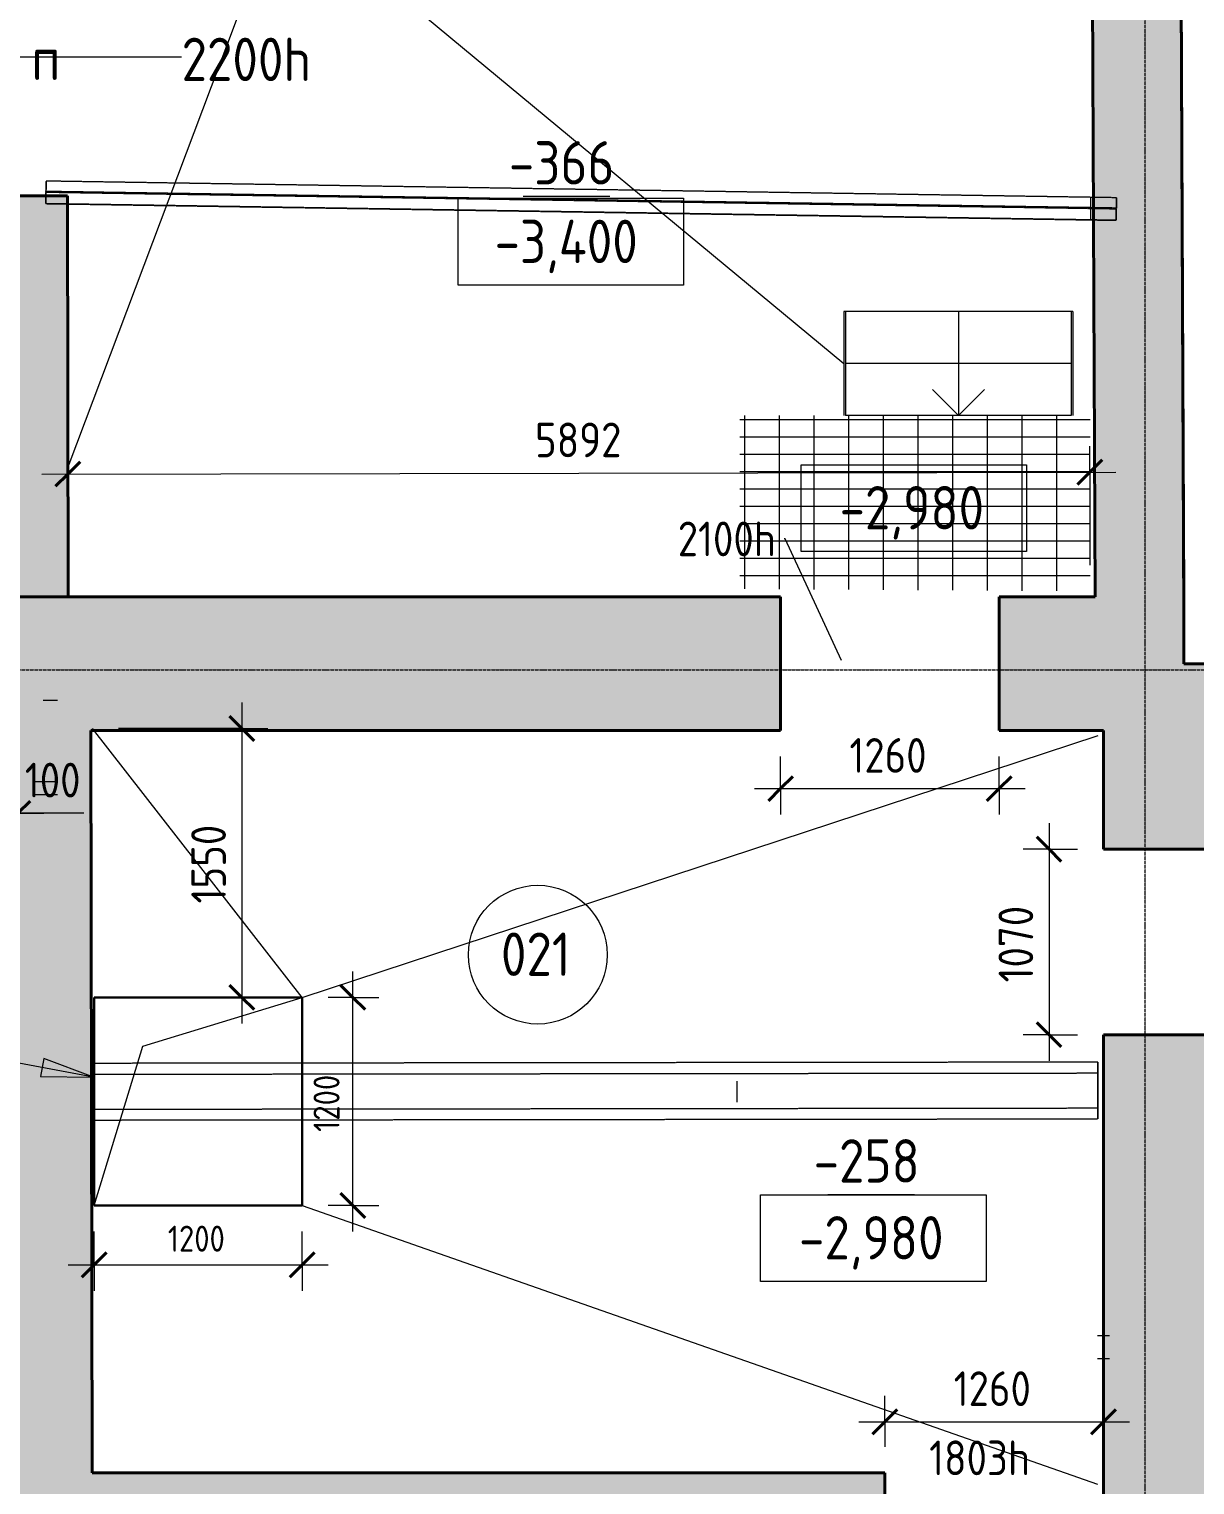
# Model space of a CAD drawing. Header units: millimetres. Extents: x -11886 to 71589, y -4690 to 48120.
# Drawn here: x 49475 to 56196, y 15858 to 24251 of the extents above; entities that cross this region are included whole.
import ezdxf

# ---------------------------------------------------------------- set-up
doc = ezdxf.new("R2010")
doc.units = ezdxf.units.MM
doc.linetypes.add('ADSK_Линия сетки', pattern=[25, 20, -2.5, 0, -2.5])
doc.linetypes.add('ADSK_Сверху', pattern=[4.5, 3, -1.5])
for name, color, linetype, lineweight in [('Аннотация', 7, 'Continuous', 20), ('Каркас', 7, 'Continuous', 18), ('Лестницы', 7, 'Continuous', 18), ('Марки', 7, 'Continuous', 20), ('Марки дверей', 7, 'Continuous', 20), ('Марки помещений', 7, 'Continuous', 20), ('Оси', 7, 'Continuous', 9), ('Отметки', 7, 'Continuous', 9), ('Перекрытие штриховка', 7, 'Continuous', 18), ('Размеры', 7, 'Continuous', 9), ('Размеры-100', 7, 'Continuous', 9), ('Стены внутренние', 250, 'Continuous', 18), ('Стены наружные', 250, 'Continuous', 18), ('Стрелки вверх', 7, 'Continuous', 18)]:
    doc.layers.add(name, color=color, linetype=linetype, lineweight=lineweight)
doc.layers.add('Линии', color=7, linetype='Continuous', lineweight=9, true_color=0x00a600)
doc.styles.add('GOST Common_1', font='GOST_Common.ttf', dxfattribs={"width": 0.9, "height": 250})
doc.styles.add('GOST Common_2', font='GOST_Common.ttf', dxfattribs={"width": 0.9, "height": 200})
doc.styles.add('GOST Common_3', font='GOST_Common.ttf', dxfattribs={"width": 0.9, "height": 150})
doc.dimstyles.new('ADSK_Основной_1_5_мм_Синий', dxfattribs={"dimscale": 304.8, "dimtxt": 150.857249, "dimasz": 0.463911, "dimexe": 0.492126, "dimexo": 0.492126, "dimgap": 0.098425, "dimtad": 1, "dimdec": 0, "dimdsep": 46, "dimtxsty": 'GOST Common_3', "dimblk1": 'OBLIQUE', "dimblk2": 'OBLIQUE', "dimsah": 1, "dimcen": 0.09, "dimdle": 0.492126, "dimazin": 2, "dimtfac": 1, "dimtdec": 4, "dimtix": 1, "dimtmove": 0, "dimatfit": 3, "dimfxl": 1, "dimtvp": 1, "dimtolj": 1, "dimtzin": 0, "dimlwd": 20, "dimlwe": 20, "dimarcsym": 2})
doc.dimstyles.new('ADSK_Основной_2_мм_Округление_до_1_мм', dxfattribs={"dimscale": 304.8, "dimtxt": 201.142999, "dimasz": 0.463911, "dimexe": 0.492126, "dimexo": 0.492126, "dimgap": 0.098425, "dimtad": 1, "dimdec": 0, "dimdsep": 46, "dimtxsty": 'GOST Common_2', "dimblk1": 'OBLIQUE', "dimblk2": 'OBLIQUE', "dimsah": 1, "dimcen": 0.09, "dimdle": 0.492126, "dimazin": 2, "dimtfac": 1, "dimtdec": 4, "dimtix": 1, "dimtmove": 0, "dimatfit": 3, "dimfxl": 1, "dimtvp": 1, "dimtolj": 1, "dimtzin": 0, "dimlwd": 20, "dimlwe": 20, "dimarcsym": 2})
doc.dimstyles.new('ADSK_Основной_2_мм_Округление_до_1_мм_1', dxfattribs={"dimscale": 304.8, "dimtxt": 201.142999, "dimasz": 0.463911, "dimexe": 0.492126, "dimexo": 0.492126, "dimgap": 0.098425, "dimtad": 1, "dimdec": 0, "dimdsep": 46, "dimtxsty": 'GOST Common_2', "dimblk1": 'OBLIQUE', "dimblk2": 'OBLIQUE', "dimsah": 1, "dimcen": 0.09, "dimdle": 0.492126, "dimazin": 2, "dimtfac": 1, "dimtdec": 4, "dimtix": 1, "dimtmove": 1, "dimatfit": 3, "dimfxl": 1, "dimtvp": 1, "dimtolj": 1, "dimtzin": 0, "dimlwd": 20, "dimlwe": 20, "dimarcsym": 2})

# ---------------------------------------------------------------- blocks, each defined once
blk = doc.blocks.new('Типовая двутавровая балка _АСТО 20-93_ Балки - 130х360мм-785438-00 План подвала кладочный')
at = {"layer": 'Каркас', "color": 253, "linetype": 'ADSK_Сверху', "true_color": 0xaaaaaa}
for p, q in [((-3086, 67.5), (-3086, -62.5)), ((-3086, 67.5), (3086, 67.5)), ((3086, -62.5), (3086, 67.5)), ((-3086, -62.5), (3086, -62.5))]:
    blk.add_line(p, q, dxfattribs=at)
at = {"layer": 'Каркас', "color": 253, "linetype": 'ADSK_Сверху', "true_color": 0xb2b2b2}
for p, q in [((-3086, 3), (-3086, 67.5)), ((3086, 67.5), (-3086, 67.5)), ((-3086, 3), (3086, 3)), ((3086, 67.5), (3086, 3)), ((-3086, -62.5), (-3086, -3)), ((-3086, -3), (3086, -3)), ((-3086, -62.5), (3086, -62.5)), ((3086, -3), (3086, -62.5))]:
    blk.add_line(p, q, dxfattribs=at)
blk = doc.blocks.new('Балки подвала - Балки подвала-787291-00 План подвала кладочный')
at = {"layer": 'Каркас', "color": 253, "linetype": 'ADSK_Сверху', "true_color": 0xaaaaaa}
for p, q in [((55636.4, 18295.4), (49844.2, 18288.3)), ((55636.4, 18233), (55636.4, 18295.4)), ((49844.2, 18288.3), (49844.3, 18225.8)), ((49844.3, 18225.8), (55636.4, 18233)), ((49844.3, 18225.8), (49844.5, 18024.1)), ((55636.7, 18031.3), (55636.4, 18233)), ((49844.5, 18024.1), (55636.7, 18031.3)), ((49844.5, 18024.1), (49844.6, 17961.7)), ((49844.6, 17961.7), (55636.8, 17968.8)), ((55636.8, 17968.8), (55636.7, 18031.3))]:
    blk.add_line(p, q, dxfattribs=at)
at = {"layer": 'Каркас', "color": 253, "linetype": 'ADSK_Сверху', "true_color": 0xb2b2b2}
for p, q in [((55636.4, 18295.4), (55636.8, 17968.8)), ((49844.6, 17961.7), (49844.2, 18288.3))]:
    blk.add_line(p, q, dxfattribs=at)
blk = doc.blocks.new('ADSK_Марка_Помещение_ОдноЗначение - Номер-247393-00 План подвала кладочный')
at = {"layer": 'Марки помещений'}
blk.add_circle((0, 0), 4, dxfattribs=at)
blk = doc.blocks.new('Высотные отметки - Рамка-5093-00 План подвала кладочный')
at = {"layer": 'Аннотация'}
for p, q in [((-6.5, 0), (-6.5, 5)), ((-6.5, 5), (6.5, 5)), ((6.5, 5), (6.5, 0)), ((6.5, 0), (-6.5, 0))]:
    blk.add_line(p, q, dxfattribs=at)
blk = doc.blocks.new('ADSK_Марка_Перекрытие - Отметка низа-2041711-00 План подвала кладочный')
at = {"layer": 'Марки'}
blk.add_line((-2.5, 0), (2.5, 0), dxfattribs=at)
blk = doc.blocks.new('DIMBLOCK27-00 План подвала кладочный')
at = {"layer": 'Размеры-100', "lineweight": 20, "transparency": 16777216}
for p, q in [((49309.9, 19730.1), (49309.9, 20072.2)), ((49409.9, 19730.1), (49409.9, 19880.1)), ((49309.9, 19730.1), (49559.9, 19730.1)), ((49309.9, 19730.1), (49309.9, 19580.1)), ((49449.8, 19730.1), (49359.9, 19730.1)), ((49409.9, 19730.1), (49409.9, 19680.1)), ((49790.7, 19730.1), (49449.8, 19730.1))]:
    blk.add_line(p, q, dxfattribs=at)
at = {"layer": 'Размеры-100', "lineweight": 40, "transparency": 16777216}
for p, q in [((49309.9, 19730.1), (49239.2, 19659.4)), ((49309.9, 19730.1), (49380.6, 19800.8)), ((49409.9, 19730.1), (49339.2, 19659.4)), ((49409.9, 19730.1), (49480.6, 19800.8))]:
    blk.add_line(p, q, dxfattribs=at)
at = {"layer": 'Размеры-100', "color": 0, "lineweight": 20, "transparency": 16777216, "insert": (49449.8, 20021.5), "char_height": 200, "width": 409.104, "attachment_point": 1, "line_spacing_factor": 1.022761, "style": 'GOST Common_2'}
blk.add_mtext('100', dxfattribs=at)
blk = doc.blocks.new('_Oblique')
at = {"color": 0, "linetype": 'ByBlock', "lineweight": -2}
blk.add_line((-0.5, -0.5), (0.5, 0.5), dxfattribs=at)
blk = doc.blocks.new('DIMBLOCK34-00 План подвала кладочный')
at = {"layer": 'Размеры-100', "lineweight": 20, "transparency": 16777216}
for p, q in [((51340.4, 17318.7), (51340.4, 18818.7)), ((51340.4, 18668.7), (51199.3, 18668.7)), ((51340.4, 18668.7), (51490.4, 18668.7)), ((51340.4, 17468.7), (51199.3, 17468.7)), ((51340.4, 17468.7), (51490.4, 17468.7))]:
    blk.add_line(p, q, dxfattribs=at)
at = {"layer": 'Размеры-100', "lineweight": 40, "transparency": 16777216}
for p, q in [((51340.4, 18668.7), (51269.7, 18739.4)), ((51340.4, 18668.7), (51411.1, 18598)), ((51340.4, 17468.7), (51269.7, 17539.4)), ((51340.4, 17468.7), (51411.1, 17398))]:
    blk.add_line(p, q, dxfattribs=at)
at = {"layer": 'Размеры-100', "color": 0, "lineweight": 20, "transparency": 16777216, "insert": (51114.4, 17893.6), "char_height": 150, "width": 420.355, "attachment_point": 1, "rotation": 90, "line_spacing_factor": 1.022761, "style": 'GOST Common_3'}
blk.add_mtext('1200', dxfattribs=at)
blk = doc.blocks.new('DIMBLOCK35-00 План подвала кладочный')
at = {"layer": 'Размеры-100', "lineweight": 20, "transparency": 16777216}
for p, q in [((49849.3, 17126.7), (49849.3, 17318.7)), ((51049.3, 17126.7), (51049.3, 17318.7)), ((49699.3, 17126.7), (51199.3, 17126.7)), ((49849.3, 17126.7), (49849.3, 16976.7)), ((51049.3, 17126.7), (51049.3, 16976.7))]:
    blk.add_line(p, q, dxfattribs=at)
at = {"layer": 'Размеры-100', "lineweight": 40, "transparency": 16777216}
for p, q in [((49849.3, 17126.7), (49778.6, 17056)), ((49849.3, 17126.7), (49920, 17197.4)), ((51049.3, 17126.7), (50978.6, 17056)), ((51049.3, 17126.7), (51120, 17197.4))]:
    blk.add_line(p, q, dxfattribs=at)
at = {"layer": 'Размеры-100', "color": 0, "lineweight": 20, "transparency": 16777216, "insert": (50274.1, 17352.8), "char_height": 150, "width": 420.355, "attachment_point": 1, "line_spacing_factor": 1.022761, "style": 'GOST Common_3'}
blk.add_mtext('1200', dxfattribs=at)
blk = doc.blocks.new('DIMBLOCK41-00 План подвала кладочный')
at = {"layer": 'Размеры-100', "lineweight": 20, "transparency": 16777216}
for p, q in [((49697.8, 21686), (49697.6, 21836)), ((55589.9, 21696.2), (55589.7, 21846.2)), ((49547.8, 21685.7), (55739.9, 21696.5)), ((49697.8, 21686), (49697.9, 21635.9)), ((55589.9, 21696.2), (55590.9, 21160.4))]:
    blk.add_line(p, q, dxfattribs=at)
at = {"layer": 'Размеры-100', "lineweight": 40, "transparency": 16777216}
for p, q in [((49697.8, 21686), (49768.4, 21756.8)), ((55589.9, 21696.2), (55660.5, 21767)), ((49697.8, 21686), (49627.2, 21615.1)), ((55589.9, 21696.2), (55519.4, 21625.4))]:
    blk.add_line(p, q, dxfattribs=at)
at = {"layer": 'Размеры-100', "color": 0, "lineweight": 20, "transparency": 16777216, "insert": (52391.1, 21982), "char_height": 200, "width": 605.475, "attachment_point": 1, "rotation": 0.09956, "line_spacing_factor": 1.022761, "style": 'GOST Common_2'}
blk.add_mtext('5892', dxfattribs=at)
blk = doc.blocks.new('DIMBLOCK83-00 План подвала кладочный')
at = {"layer": 'Размеры-100', "lineweight": 20, "transparency": 16777216}
for p, q in [((50700.6, 20368.7), (50700.6, 18518.7)), ((50700.6, 20218.7), (49989.1, 20218.7)), ((50700.6, 20218.7), (50850.6, 20218.7)), ((50700.6, 18668.7), (50650.6, 18668.7)), ((50700.6, 18668.7), (50850.6, 18668.7))]:
    blk.add_line(p, q, dxfattribs=at)
at = {"layer": 'Размеры-100', "lineweight": 40, "transparency": 16777216}
for p, q in [((50700.6, 20218.7), (50629.9, 20289.4)), ((50700.6, 20218.7), (50771.3, 20148)), ((50700.6, 18668.7), (50629.9, 18739.4)), ((50700.6, 18668.7), (50771.3, 18598))]:
    blk.add_line(p, q, dxfattribs=at)
at = {"layer": 'Размеры-100', "color": 0, "lineweight": 20, "transparency": 16777216, "insert": (50409.3, 19210.2), "char_height": 200, "width": 560.473, "attachment_point": 1, "rotation": 90, "line_spacing_factor": 1.022761, "style": 'GOST Common_2'}
blk.add_mtext('1550', dxfattribs=at)
blk = doc.blocks.new('DIMBLOCK136-00 План подвала кладочный')
at = {"layer": 'Размеры-100', "lineweight": 20, "transparency": 16777216}
for p, q in [((55355, 19673.7), (55355, 18303.7)), ((55355, 19523.7), (55205, 19523.7)), ((55355, 19523.7), (55518.7, 19523.7)), ((55355, 18453.7), (55205, 18453.7)), ((55355, 18453.7), (55518.7, 18453.7))]:
    blk.add_line(p, q, dxfattribs=at)
at = {"layer": 'Размеры-100', "lineweight": 40, "transparency": 16777216}
for p, q in [((55355, 19523.7), (55284.3, 19594.4)), ((55355, 19523.7), (55425.7, 19453)), ((55355, 18453.7), (55284.3, 18524.4)), ((55355, 18453.7), (55425.7, 18383))]:
    blk.add_line(p, q, dxfattribs=at)
at = {"layer": 'Размеры-100', "color": 0, "lineweight": 20, "transparency": 16777216, "insert": (55063.6, 18755.2), "char_height": 200, "width": 560.473, "attachment_point": 1, "rotation": 90, "line_spacing_factor": 1.022761, "style": 'GOST Common_2'}
blk.add_mtext('1070', dxfattribs=at)
blk = doc.blocks.new('DIMBLOCK149-00 План подвала кладочный')
at = {"layer": 'Размеры-100', "lineweight": 20, "transparency": 16777216}
for p, q in [((53807.6, 19872.3), (53807.6, 20057.3)), ((55067.6, 19872.3), (55067.6, 20057.3)), ((53657.6, 19872.3), (55217.6, 19872.3)), ((53807.6, 19872.3), (53807.6, 19722.3)), ((55067.6, 19872.3), (55067.6, 19722.3))]:
    blk.add_line(p, q, dxfattribs=at)
at = {"layer": 'Размеры-100', "lineweight": 40, "transparency": 16777216}
for p, q in [((53807.6, 19872.3), (53878.3, 19943)), ((55067.6, 19872.3), (55138.3, 19943)), ((53807.6, 19872.3), (53736.9, 19801.6)), ((55067.6, 19872.3), (54996.9, 19801.6))]:
    blk.add_line(p, q, dxfattribs=at)
at = {"layer": 'Размеры-100', "color": 0, "lineweight": 20, "transparency": 16777216, "insert": (54204, 20163.7), "char_height": 200, "width": 560.473, "attachment_point": 1, "line_spacing_factor": 1.022761, "style": 'GOST Common_2'}
blk.add_mtext('1260', dxfattribs=at)
blk = doc.blocks.new('DIMBLOCK150-00 План подвала кладочный')
at = {"layer": 'Размеры-100', "lineweight": 20, "transparency": 16777216}
for p, q in [((54408.7, 16221.6), (54408.7, 16371.6)), ((55668.7, 16221.6), (55668.7, 16371.6)), ((54258.7, 16221.6), (55818.7, 16221.6)), ((54408.7, 16221.6), (54408.7, 16078.6)), ((55668.7, 16221.6), (55668.7, 16171.6))]:
    blk.add_line(p, q, dxfattribs=at)
at = {"layer": 'Размеры-100', "lineweight": 40, "transparency": 16777216}
for p, q in [((54408.7, 16221.6), (54479.4, 16292.3)), ((55668.7, 16221.6), (55739.4, 16292.3)), ((54408.7, 16221.6), (54338, 16150.9)), ((55668.7, 16221.6), (55598, 16150.9))]:
    blk.add_line(p, q, dxfattribs=at)
at = {"layer": 'Размеры-100', "color": 0, "lineweight": 20, "transparency": 16777216, "insert": (54805.2, 16513), "char_height": 200, "width": 560.473, "attachment_point": 1, "line_spacing_factor": 1.022761, "style": 'GOST Common_2'}
blk.add_mtext('1260', dxfattribs=at)

msp = doc.modelspace()

# ---------------------------------------------------------------- hatches: boundary and pattern name
at = {"layer": 'Аннотация', "lineweight": 9, "true_color": 0x000080}
msp.add_hatch(color=176, dxfattribs=at).paths.add_polyline_path([(49845.15, 18208.55), (49560.19, 18316.21), (49540.55, 18212.26)])
at = {"layer": 'Перекрытие штриховка', "lineweight": 9}
h = msp.add_hatch(dxfattribs=at)
h.set_pattern_fill('FP_3', color=256, style=0, pattern_type=2)
h.set_pattern_definition([(0, (0, 0), (0, 100), []), (90, (0, 0), (-200, 1e-14), [])])
h.paths.add_polyline_path([(55591.13, 21010.42), (55592.15, 22022.63), (53572.15, 22022.63), (53572.15, 21023.76), (55525.38, 21010.85)])
at = {"layer": 'Стены внутренние', "true_color": 0xc0c0c0}
for points in [[(49688.93, 20977.32), (49699.06, 20977.32), (49695.04, 23289.82), (49185.04, 23288.94), (49189.06, 20977.32)], [(54284.14, 15548.64), (54408.73, 15548.64), (54408.73, 15928.64), (49838.56, 15928.64), (49839.36, 15548.64), (54272.52, 15548.64)]]:
    msp.add_hatch(color=9, dxfattribs=at).paths.add_polyline_path(points)
h = msp.add_hatch(color=9, dxfattribs=at)
h.paths.add_polyline_path([(55638.73, 20207.32), (56134.52, 20207.32), (56131.19, 20977.32), (55067.58, 20977.32), (55067.58, 20207.32), (55636.9, 20207.32)])
h.paths.add_polyline_path([(49319.56, 20207.32), (53807.58, 20207.32), (53807.58, 20977.32), (48897.61, 20977.32), (48890.86, 20207.32), (49309.92, 20207.32)])
h = msp.add_hatch(color=9, dxfattribs=at)
h.paths.add_polyline_path([(49731.41, 9094.22), (49852.95, 9094.22), (49848.27, 11316.17), (49338.27, 11315.09), (49342.95, 9094.22)])
h.paths.add_polyline_path([(49336.02, 12385.09), (49846.02, 12386.16), (49842, 14294.79), (49332, 14294.79), (49335.61, 12577.69)])
h.paths.add_polyline_path([(49810.11, 15364.79), (49839.75, 15364.79), (49829.56, 20207.32), (49319.56, 20207.32), (49329.75, 15364.79), (49758.6, 15364.79)])
at = {"layer": 'Стены наружные', "true_color": 0xc0c0c0}
msp.add_hatch(color=9, dxfattribs=at).paths.add_polyline_path([(55665.45, 20977.32), (56131.19, 20977.32), (56035.39, 43119.21), (55525.38, 43119.21), (55621.18, 20977.32)])
h = msp.add_hatch(color=9, dxfattribs=at)
h.paths.add_polyline_path([(56438.73, 8324.22), (56438.73, 9883.82), (55668.73, 9883.82), (55668.73, 8324.22)])
h.paths.add_polyline_path([(56438.73, 11123.82), (56438.73, 12247.12), (55668.73, 12247.12), (55668.73, 11123.82)])
h.paths.add_polyline_path([(55668.73, 13487.12), (56438.73, 13487.12), (56438.73, 18453.75), (55668.73, 18453.75), (55668.73, 14956.34)])
h.paths.add_polyline_path([(55668.73, 19523.75), (56438.73, 19523.98), (56438.73, 20592.32), (56132.85, 20592.32), (56134.52, 20207.32), (55668.73, 20207.32), (55668.73, 19523.95)])

# ---------------------------------------------------------------- linework, layer by layer
at = {"layer": 'Аннотация', "lineweight": 9}
for p, q in [((53833.32, 21311.76), (53827.29, 21311.76)), ((54157.71, 20611.36), (53833.32, 21311.76))]:
    msp.add_line(p, q, dxfattribs=at)
at = {"layer": 'Аннотация', "color": 176, "lineweight": 9, "true_color": 0x000080}
for p, q in [((49845.15, 18208.55), (49174.08, 18335.32)), ((49560.19, 18316.21), (49540.55, 18212.26)), ((49845.15, 18208.55), (49560.19, 18316.21)), ((49540.55, 18212.26), (49845.15, 18208.55))]:
    msp.add_line(p, q, dxfattribs=at)
at = {"layer": 'Лестницы'}
for p, q in [((54182.15, 22622.63), (54172.15, 22622.63)), ((54172.15, 22622.63), (54172.15, 22022.63)), ((54182.15, 22622.63), (54182.15, 22322.63)), ((55482.15, 22622.63), (54182.15, 22622.63)), ((55482.15, 22622.63), (54182.15, 22622.63)), ((55492.15, 22622.63), (55482.15, 22622.63)), ((55482.15, 22622.63), (55482.15, 22322.63)), ((55492.15, 22622.63), (55492.15, 22022.63)), ((54182.15, 22322.63), (54182.15, 22022.63)), ((55482.15, 22322.63), (54182.15, 22322.63)), ((55482.15, 22322.63), (54182.15, 22322.63)), ((55482.15, 22322.63), (55482.15, 22022.63)), ((55482.15, 22022.63), (54182.15, 22022.63))]:
    msp.add_line(p, q, dxfattribs=at)
at = {"layer": 'Линии', "color": 18, "lineweight": 40, "true_color": 0x000000}
msp.add_line((56131.69, 20861.57), (56032.62, 43759.21), dxfattribs=at)
at = {"layer": 'Линии', "color": 18, "lineweight": 18, "true_color": 0x000000}
for p, q in [((50934.27, 25006.83), (49697.76, 21724.84)), ((50934.27, 25006.83), (54172.15, 22322.63)), ((51049.27, 18668.71), (49839.14, 20218.66)), ((51049.27, 18668.71), (55638.73, 20178.54)), ((51049.27, 18668.71), (49849.27, 18668.71)), ((49849.27, 18668.71), (49849.27, 17468.71)), ((50129.94, 18386.76), (51049.27, 18668.71)), ((49849.27, 17468.71), (50129.94, 18386.76)), ((53555.76, 18185), (53555.76, 18065)), ((51049.27, 17468.71), (55634.17, 15862.18))]:
    msp.add_line(p, q, dxfattribs=at)
at = {"layer": 'Линии', "color": 18, "true_color": 0x000000}
msp.add_line((55593.41, 23283.85), (55593.28, 23153.02), dxfattribs=at)
at = {"layer": 'Линии', "color": 18, "lineweight": 30, "true_color": 0x000000}
for p, q in [((49849.27, 18668.71), (49849.27, 17468.71)), ((51049.27, 18668.71), (49849.27, 18668.71)), ((51049.27, 17468.71), (51049.27, 18668.71)), ((49849.27, 17468.71), (51049.27, 17468.71))]:
    msp.add_line(p, q, dxfattribs=at)
at = {"layer": 'Марки дверей'}
msp.add_line((49243.61, 24090.31), (50353.49, 24090.31), dxfattribs=at)
at = {"layer": 'Оси', "linetype": 'ADSK_Линия сетки'}
for p, q in [((55909.91, -3354.68), (55909.91, 44534.79)), ((-11086.22, 20556.79), (57141.72, 20556.79))]:
    msp.add_line(p, q, dxfattribs=at)
at = {"layer": 'Стены внутренние', "lineweight": 40}
for p, q in [((49695.04, 23289.82), (49185.04, 23288.94)), ((49699.06, 20977.32), (49695.04, 23289.82)), ((53807.58, 20977.32), (48897.61, 20977.32)), ((53807.58, 20207.32), (53807.58, 20977.32)), ((55621.18, 20977.32), (55067.58, 20977.32)), ((55067.58, 20977.32), (55067.58, 20207.32)), ((56132.85, 20592.32), (56131.19, 20977.32)), ((49838.56, 15928.64), (49829.56, 20207.32)), ((49829.56, 20207.32), (53807.58, 20207.32)), ((55067.58, 20207.32), (55668.73, 20207.32)), ((54408.73, 15928.64), (49838.56, 15928.64)), ((54408.73, 15548.64), (54408.73, 15928.64))]:
    msp.add_line(p, q, dxfattribs=at)
at = {"layer": 'Стены внутренние', "color": 253, "linetype": 'ADSK_Сверху', "true_color": 0xaaaaaa}
for p, q in [((49555.77, 20381.93), (49638.73, 20381.54)), ((49639.91, 19910.94), (49509.73, 19910.94)), ((49509.69, 19838.94), (49640.09, 19838.94)), ((55703.95, 16716.79), (55635.07, 16716.79)), ((55634.93, 16586.79), (55703.95, 16586.79))]:
    msp.add_line(p, q, dxfattribs=at)
at = {"layer": 'Стены наружные', "lineweight": 40}
for p, q in [((56131.19, 20977.32), (56032.62, 43759.21)), ((55587.97, 28652.5), (55621.18, 20977.32)), ((56438.73, 20592.32), (56132.85, 20592.32)), ((55668.73, 20207.32), (55668.73, 19523.75)), ((55668.73, 19523.75), (56438.73, 19523.75)), ((55668.73, 18453.75), (55668.73, 13487.12)), ((56438.73, 18453.75), (55668.73, 18453.75))]:
    msp.add_line(p, q, dxfattribs=at)
at = {"layer": 'Стены наружные', "color": 253, "linetype": 'ADSK_Сверху', "true_color": 0xaaaaaa}
for p, q in [((56132.1, 20765.08), (56091.46, 30159.93)), ((49555.77, 20381.93), (49638.73, 20381.54))]:
    msp.add_line(p, q, dxfattribs=at)
at = {"layer": 'Стрелки вверх'}
for p, q in [((54832.15, 22622.63), (54832.15, 22322.63)), ((54832.15, 22322.63), (54832.15, 22022.63)), ((54832.15, 22022.63), (54682.15, 22172.63)), ((54832.15, 22022.63), (54982.15, 22172.63))]:
    msp.add_line(p, q, dxfattribs=at)

# ---------------------------------------------------------------- block references
at = {"layer": 'Каркас', "color": 253, "linetype": 'ADSK_Сверху', "true_color": 0xaaaaaa, "rotation": 179.1093073315673}
msp.add_blockref('Типовая двутавровая балка _АСТО 20-93_ Балки - 130х360мм-785438-00 План подвала кладочный', (52657.35, 23264.08), dxfattribs=at)
at = {"layer": 'Каркас', "color": 253, "linetype": 'ADSK_Сверху', "true_color": 0xaaaaaa}
msp.add_blockref('Балки подвала - Балки подвала-787291-00 План подвала кладочный', (0, 0), dxfattribs=at)
at = {"layer": 'Марки', "xscale": 99.99999999999993, "yscale": 99.99999999999993, "zscale": 99.99999999999993}
for p in [(52572.65, 23287.15), (54330, 17533.08)]:
    msp.add_blockref('ADSK_Марка_Перекрытие - Отметка низа-2041711-00 План подвала кладочный', p, dxfattribs=at)
at = {"layer": 'Марки помещений', "xscale": 99.99999999999993, "yscale": 99.99999999999993, "zscale": 99.99999999999993}
msp.add_blockref('ADSK_Марка_Помещение_ОдноЗначение - Номер-247393-00 План подвала кладочный', (52407.3, 18914.94), dxfattribs=at)
at = {"layer": 'Отметки', "lineweight": 20, "xscale": 99.99999999999993, "yscale": 99.99999999999993, "zscale": 99.99999999999993}
for p in [(52598.17, 22775.3), (54575.86, 21239.78), (54342.29, 17031.22)]:
    msp.add_blockref('Высотные отметки - Рамка-5093-00 План подвала кладочный', p, dxfattribs=at)

# ---------------------------------------------------------------- texts
at = {"layer": 'Аннотация', "lineweight": 9, "char_height": 200, "attachment_point": 1, "style": 'GOST Common_2'}
for s, insert, width in [('2100h', (53214.12, 21411.76), 743.1643), ('1803h', (54663.83, 16114.14), 735.9491)]:
    msp.add_mtext(s, dxfattribs=dict(at, insert=insert, width=width))
at = {"layer": 'Марки', "lineweight": 9, "char_height": 250, "width": 779.2402, "attachment_point": 1, "style": 'GOST Common_1'}
for s, insert in [('-366', (52240.72, 23604.99)), ('-258', (53998.07, 17850.92))]:
    msp.add_mtext(s, dxfattribs=dict(at, insert=insert))
at = {"layer": 'Марки дверей', "lineweight": 9, "char_height": 250, "attachment_point": 1, "style": 'GOST Common_1'}
for s, insert, width in [('2200h', (50353.49, 24201.24), 974.0503), ('\\fGOST Common|b0|i0|c204|p34|;\\W.9;п', (49488.39, 24207.32), 194.8101)]:
    msp.add_mtext(s, dxfattribs=dict(at, insert=insert, width=width))
at = {"layer": 'Марки помещений', "lineweight": 9, "insert": (52194.89, 19042.66), "char_height": 250, "width": 526.7087, "attachment_point": 1, "style": 'GOST Common_1'}
msp.add_mtext('021', dxfattribs=at)
at = {"layer": 'Отметки', "lineweight": 20, "char_height": 250, "attachment_point": 1, "line_spacing_factor": 1.022761, "style": 'GOST Common_1'}
for s, insert, width in [('-3,400', (52158.18, 23152.01), 1055.9762), ('-2,980', (54147.19, 21616.49), 1028.8226), ('-2,980', (53913.61, 17407.93), 1028.8226)]:
    msp.add_mtext(s, dxfattribs=dict(at, insert=insert, width=width))

# ---------------------------------------------------------------- dimensions: what is measured, and where the dimension line sits
at = {"layer": 'Размеры', "lineweight": 20}
for base, p1, p2, angle, dimstyle, override, picture, middle in [((55589.94, 21696.2), (49697.65, 21785.95), (55591.13, 21010.42), 0.099557, 'ADSK_Основной_2_мм_Округление_до_1_мм', {"dimpost": '<>', "dimfxl": 5944.290197}, 'DIMBLOCK41-00 План подвала кладочный', (52643.66, 21821.08)), ((50700.64, 18668.71), (49839.14, 20218.66), (50800.63, 18668.71), 90, 'ADSK_Основной_2_мм_Округление_до_1_мм', {"dimpost": '<>', "dimfxl": 1823.960822}, 'DIMBLOCK83-00 План подвала кладочный', (50570.64, 19443.69)), ((55354.96, 18453.75), (55668.73, 19523.75), (55668.73, 18453.75), 90, 'ADSK_Основной_2_мм_Округление_до_1_мм', {"dimpost": '<>', "dimfxl": 1070}, 'DIMBLOCK136-00 План подвала кладочный', (55224.96, 18988.75)), ((51340.44, 18668.71), (51049.27, 17468.71), (51049.27, 18668.71), 90, 'ADSK_Основной_1_5_мм_Синий', {"dimpost": '<>', "dimfxl": 1200}, 'DIMBLOCK34-00 План подвала кладочный', (51235.44, 18068.71))]:
    dim = msp.add_linear_dim(base=base, p1=p1, p2=p2, angle=angle, dimstyle=dimstyle, override=override, dxfattribs=at)
    dim.commit()
    dim.dimension.update_dxf_attribs({"geometry": picture, "text_midpoint": middle})
dim = msp.add_linear_dim(base=(49409.91, 19730.14), p1=(49309.92, 20222.19), p2=(49409.91, 19830.12), dimstyle='ADSK_Основной_2_мм_Округление_до_1_мм_1', override={"dimpost": '<>', "dimfxl": 404.619262}, dxfattribs=at)
dim.commit()
dim.dimension.update_dxf_attribs({"geometry": 'DIMBLOCK27-00 План подвала кладочный', "text_midpoint": (49654.37, 19888.17), "dimtype": 160})
for base, p1, p2, dimstyle, override, picture, middle in [((55067.58, 19872.3), (53807.58, 20207.32), (55067.58, 20207.32), 'ADSK_Основной_2_мм_Округление_до_1_мм', {"dimpost": '<>', "dimfxl": 1260}, 'DIMBLOCK149-00 План подвала кладочный', (54437.58, 20002.3)), ((51049.27, 17126.75), (49849.27, 17468.71), (51049.27, 17468.71), 'ADSK_Основной_1_5_мм_Синий', {"dimpost": '<>', "dimfxl": 1200}, 'DIMBLOCK35-00 План подвала кладочный', (50449.27, 17231.75)), ((55668.73, 16221.6), (54408.73, 15928.64), (55668.73, 16321.58), 'ADSK_Основной_2_мм_Округление_до_1_мм', {"dimpost": '<>', "dimfxl": 1319.849669}, 'DIMBLOCK150-00 План подвала кладочный', (55038.73, 16351.6))]:
    dim = msp.add_linear_dim(base=base, p1=p1, p2=p2, dimstyle=dimstyle, override=override, dxfattribs=at)
    dim.commit()
    dim.dimension.update_dxf_attribs({"geometry": picture, "text_midpoint": middle})

doc.saveas('drawing.dxf')
